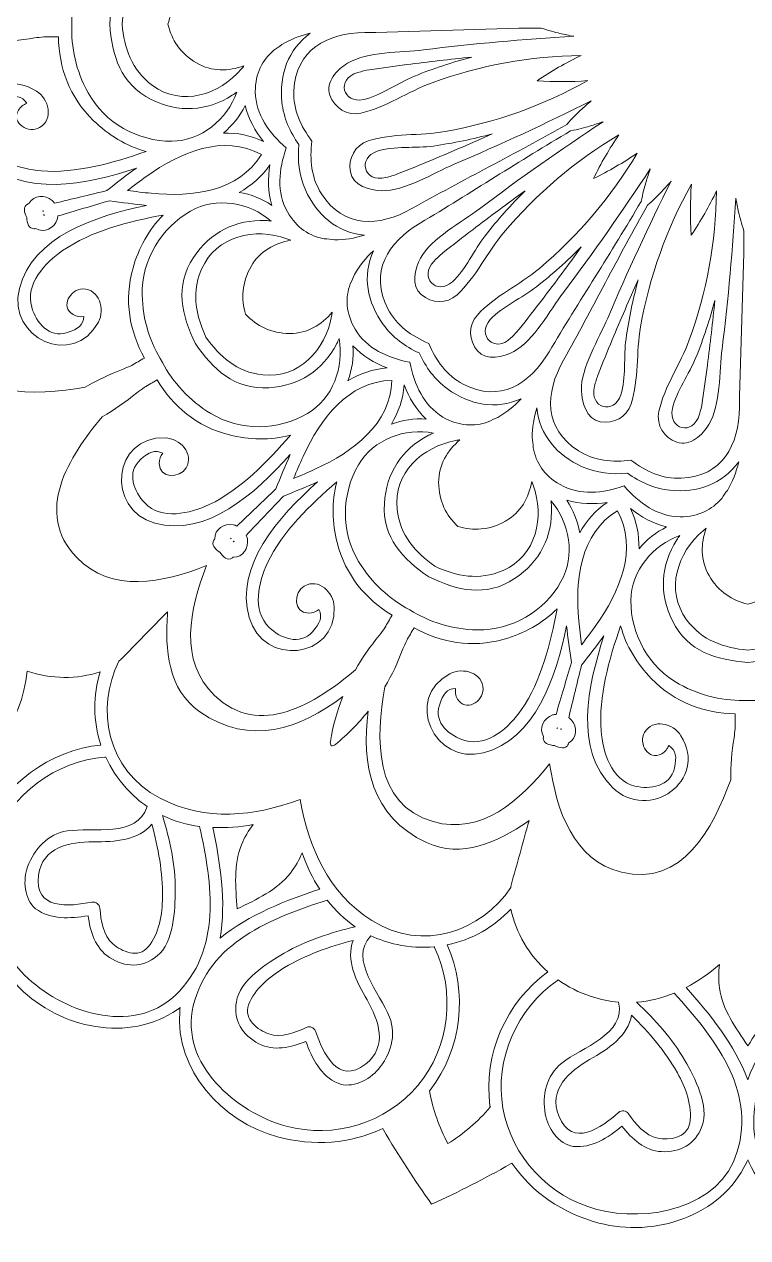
# Model space of a CAD drawing. Header units: inches. Extents: x 55 to 655, y -401 to -5.
# Drawn here: x 297.5 to 354, y -194.7 to -100 of the extents above; entities that cross this region are included whole.
import ezdxf

# ---------------------------------------------------------------- set-up
doc = ezdxf.new("R2010")
doc.units = ezdxf.units.IN
doc.header["$MEASUREMENT"] = 0
doc.layers.add('Layer 1', color=7, linetype='Continuous')

# ---------------------------------------------------------------- blocks, each defined once
blk = doc.blocks.new('block 3')
at = {"layer": 'Layer 1', "lineweight": 0}
for points, knots in [([(442.814, -100.103), (442.735, -100.063), (442.656, -100.036), (442.581, -100), (442.656, -99.964), (442.735, -99.937), (442.814, -99.897), (447.002, -97.912), (448.667, -92.708), (447.52, -88.393), (446.769, -85.569), (445.127, -83.141), (442.838, -81.591), (442.861, -81.563), (442.885, -81.532), (442.909, -81.496), (444.048, -79.487), (445.092, -77.431), (446.049, -75.335), (444.17, -73.998), (442.241, -72.74), (440.247, -71.574), (440.212, -71.55), (440.176, -71.534), (440.141, -71.522), (441.347, -69.035), (441.556, -66.112), (440.793, -63.293), (439.627, -58.982), (435.585, -55.308), (430.966, -55.68), (430.879, -55.688), (430.796, -55.7), (430.713, -55.712), (430.764, -55.64), (430.816, -55.577), (430.863, -55.506), (433.497, -51.69), (432.338, -46.351), (429.186, -43.187), (427.126, -41.119), (424.492, -39.838), (421.732, -39.636), (421.74, -39.6), (421.744, -39.561), (421.744, -39.521), (421.728, -37.212), (421.605, -34.91), (421.384, -32.616), (419.09, -32.395), (416.788, -32.272), (414.479, -32.256), (414.439, -32.256), (414.4, -32.26), (414.364, -32.268), (414.162, -29.508), (412.881, -26.874), (410.813, -24.814), (407.649, -21.662), (402.31, -20.503), (398.494, -23.137), (398.423, -23.184), (398.36, -23.236), (398.288, -23.287), (398.3, -23.204), (398.312, -23.121), (398.32, -23.034), (398.692, -18.415), (395.018, -14.373), (390.707, -13.207), (387.888, -12.444), (384.965, -12.653), (382.478, -13.859), (382.466, -13.824), (382.45, -13.788), (382.426, -13.753), (381.26, -11.759), (380.002, -9.83), (378.665, -7.951), (376.569, -8.908), (374.513, -9.952), (372.504, -11.091), (372.468, -11.115), (372.437, -11.139), (372.409, -11.162), (370.859, -8.873), (368.431, -7.231), (365.607, -6.48), (361.292, -5.333), (356.088, -6.998), (354.103, -11.186), (354.063, -11.265), (354.036, -11.344), (354, -11.419), (353.964, -11.344), (353.937, -11.265), (353.897, -11.186), (351.912, -6.998), (346.708, -5.333), (342.393, -6.48), (339.569, -7.231), (337.141, -8.873), (335.591, -11.162), (335.563, -11.139), (335.532, -11.115), (335.496, -11.091), (333.487, -9.952), (331.431, -8.908), (329.335, -7.951), (327.998, -9.83), (326.74, -11.759), (325.574, -13.753), (325.55, -13.788), (325.534, -13.824), (325.522, -13.859), (323.035, -12.653), (320.112, -12.444), (317.293, -13.207), (312.982, -14.373), (309.308, -18.415), (309.68, -23.034), (309.688, -23.121), (309.7, -23.204), (309.712, -23.287), (309.64, -23.236), (309.577, -23.184), (309.506, -23.137), (305.69, -20.503), (300.351, -21.662), (297.187, -24.814), (295.119, -26.874), (293.838, -29.508), (293.636, -32.268), (293.6, -32.26), (293.561, -32.256), (293.521, -32.256), (291.212, -32.272), (288.91, -32.395), (286.616, -32.616), (286.395, -34.91), (286.272, -37.212), (286.256, -39.521), (286.256, -39.561), (286.26, -39.6), (286.268, -39.636), (283.508, -39.838), (280.874, -41.119), (278.814, -43.187), (275.662, -46.351), (274.503, -51.69), (277.137, -55.506), (277.184, -55.577), (277.236, -55.64), (277.287, -55.712), (277.204, -55.7), (277.121, -55.688), (277.034, -55.68), (272.415, -55.308), (268.373, -58.982), (267.207, -63.293), (266.444, -66.112), (266.653, -69.035), (267.859, -71.522), (267.824, -71.534), (267.788, -71.55), (267.753, -71.574), (265.759, -72.74), (263.83, -73.998), (261.951, -75.335), (262.908, -77.431), (263.952, -79.487), (265.091, -81.496), (265.115, -81.532), (265.139, -81.563), (265.162, -81.591), (262.873, -83.141), (261.231, -85.569), (260.48, -88.393), (259.333, -92.708), (260.998, -97.912), (265.186, -99.897), (265.265, -99.937), (265.344, -99.964), (265.419, -100), (265.344, -100.036), (265.265, -100.063), (265.186, -100.103), (260.998, -102.088), (259.333, -107.292), (260.48, -111.607), (261.231, -114.431), (262.873, -116.859), (265.162, -118.409), (265.139, -118.437), (265.115, -118.468), (265.091, -118.504), (263.952, -120.513), (262.908, -122.569), (261.951, -124.665), (263.83, -126.002), (265.759, -127.26), (267.753, -128.426), (267.788, -128.45), (267.824, -128.466), (267.859, -128.478), (266.653, -130.965), (266.444, -133.888), (267.207, -136.707), (268.373, -141.018), (272.415, -144.692), (277.034, -144.32), (277.121, -144.312), (277.204, -144.3), (277.287, -144.288), (277.236, -144.36), (277.184, -144.423), (277.137, -144.494), (274.503, -148.31), (275.662, -153.649), (278.814, -156.813), (280.874, -158.881), (283.508, -160.162), (286.268, -160.364), (286.26, -160.4), (286.256, -160.439), (286.256, -160.479), (286.272, -162.788), (286.395, -165.09), (286.616, -167.384), (288.91, -167.605), (291.212, -167.728), (293.521, -167.744), (293.561, -167.744), (293.6, -167.74), (293.636, -167.732), (293.838, -170.492), (295.119, -173.126), (297.187, -175.186), (300.351, -178.338), (305.69, -179.497), (309.506, -176.863), (309.577, -176.816), (309.64, -176.764), (309.712, -176.713), (309.7, -176.796), (309.688, -176.879), (309.68, -176.966), (309.308, -181.585), (312.982, -185.627), (317.293, -186.793), (320.112, -187.556), (323.035, -187.347), (325.522, -186.141), (325.534, -186.176), (325.55, -186.212), (325.574, -186.247), (326.74, -188.241), (327.998, -190.17), (329.335, -192.049), (331.431, -191.092), (333.487, -190.048), (335.496, -188.909), (335.532, -188.885), (335.563, -188.861), (335.591, -188.838), (337.141, -191.128), (339.569, -192.769), (342.393, -193.52), (346.708, -194.667), (351.912, -193.002), (353.897, -188.814), (353.937, -188.735), (353.964, -188.656), (354, -188.581), (354.036, -188.656), (354.063, -188.735), (354.103, -188.814), (356.088, -193.002), (361.292, -194.667), (365.607, -193.52), (368.431, -192.769), (370.859, -191.128), (372.409, -188.838), (372.437, -188.861), (372.468, -188.885), (372.504, -188.909), (374.513, -190.048), (376.569, -191.092), (378.665, -192.049), (380.002, -190.17), (381.26, -188.241), (382.426, -186.247), (382.45, -186.212), (382.466, -186.176), (382.478, -186.141), (384.965, -187.347), (387.888, -187.556), (390.707, -186.793), (395.018, -185.627), (398.692, -181.585), (398.32, -176.966), (398.312, -176.879), (398.3, -176.796), (398.288, -176.713), (398.36, -176.764), (398.423, -176.816), (398.494, -176.863), (402.31, -179.497), (407.649, -178.338), (410.813, -175.186), (412.881, -173.126), (414.162, -170.492), (414.364, -167.732), (414.4, -167.74), (414.439, -167.744), (414.479, -167.744), (416.788, -167.728), (419.09, -167.605), (421.384, -167.384), (421.605, -165.09), (421.728, -162.788), (421.744, -160.479), (421.744, -160.439), (421.74, -160.4), (421.732, -160.364), (424.492, -160.162), (427.126, -158.881), (429.186, -156.813), (432.338, -153.649), (433.497, -148.31), (430.863, -144.494), (430.816, -144.423), (430.764, -144.36), (430.713, -144.288), (430.796, -144.3), (430.879, -144.312), (430.966, -144.32), (435.585, -144.692), (439.627, -141.018), (440.793, -136.707), (441.556, -133.888), (441.347, -130.965), (440.141, -128.478), (440.176, -128.466), (440.212, -128.45), (440.247, -128.426), (442.241, -127.26), (444.17, -126.002), (446.049, -124.665), (445.092, -122.569), (444.048, -120.513), (442.909, -118.504), (442.885, -118.468), (442.861, -118.437), (442.838, -118.409), (445.127, -116.859), (446.769, -114.431), (447.52, -111.607), (448.667, -107.292), (447.002, -102.088), (442.814, -100.103)], [0, 0, 0, 0, 1, 1, 1, 2, 2, 2, 3, 3, 3, 4, 4, 4, 5, 5, 5, 6, 6, 6, 7, 7, 7, 8, 8, 8, 9, 9, 9, 10, 10, 10, 11, 11, 11, 12, 12, 12, 13, 13, 13, 14, 14, 14, 15, 15, 15, 16, 16, 16, 17, 17, 17, 18, 18, 18, 19, 19, 19, 20, 20, 20, 21, 21, 21, 22, 22, 22, 23, 23, 23, 24, 24, 24, 25, 25, 25, 26, 26, 26, 27, 27, 27, 28, 28, 28, 29, 29, 29, 30, 30, 30, 31, 31, 31, 32, 32, 32, 33, 33, 33, 34, 34, 34, 35, 35, 35, 36, 36, 36, 37, 37, 37, 38, 38, 38, 39, 39, 39, 40, 40, 40, 41, 41, 41, 42, 42, 42, 43, 43, 43, 44, 44, 44, 45, 45, 45, 46, 46, 46, 47, 47, 47, 48, 48, 48, 49, 49, 49, 50, 50, 50, 51, 51, 51, 52, 52, 52, 53, 53, 53, 54, 54, 54, 55, 55, 55, 56, 56, 56, 57, 57, 57, 58, 58, 58, 59, 59, 59, 60, 60, 60, 61, 61, 61, 62, 62, 62, 63, 63, 63, 64, 64, 64, 65, 65, 65, 66, 66, 66, 67, 67, 67, 68, 68, 68, 69, 69, 69, 70, 70, 70, 71, 71, 71, 72, 72, 72, 73, 73, 73, 74, 74, 74, 75, 75, 75, 76, 76, 76, 77, 77, 77, 78, 78, 78, 79, 79, 79, 80, 80, 80, 81, 81, 81, 82, 82, 82, 83, 83, 83, 84, 84, 84, 85, 85, 85, 86, 86, 86, 87, 87, 87, 88, 88, 88, 89, 89, 89, 90, 90, 90, 91, 91, 91, 92, 92, 92, 93, 93, 93, 94, 94, 94, 95, 95, 95, 96, 96, 96, 97, 97, 97, 98, 98, 98, 99, 99, 99, 100, 100, 100, 101, 101, 101, 102, 102, 102, 103, 103, 103, 104, 104, 104, 105, 105, 105, 106, 106, 106, 107, 107, 107, 108, 108, 108, 109, 109, 109, 110, 110, 110, 111, 111, 111, 112, 112, 112, 113, 113, 113, 114, 114, 114, 115, 115, 115, 116, 116, 116, 117, 117, 117, 118, 118, 118, 119, 119, 119, 120, 120, 120, 120]), ([(302.526, -94.653), (303.815, -92.308), (306.413, -90.853), (309.055, -90.881), (311.369, -90.9), (313.382, -92.597), (314.121, -94.705), (314.006, -94.618), (313.892, -94.535), (313.773, -94.46), (311.784, -93.194), (309.557, -93.075), (307.457, -94.131), (305.029, -95.349), (304.408, -97.572), (304.219, -100), (304.408, -102.428), (305.029, -104.651), (307.457, -105.869), (309.557, -106.925), (311.784, -106.806), (313.773, -105.541), (313.892, -105.465), (314.006, -105.382), (314.121, -105.295), (313.382, -107.403), (311.369, -109.1), (309.055, -109.119), (306.413, -109.147), (303.815, -107.692), (302.526, -105.347), (301.565, -103.603), (301.197, -101.795), (301.253, -100), (301.197, -98.205), (301.565, -96.397), (302.526, -94.653)], [0, 0, 0, 0, 1, 1, 1, 2, 2, 2, 3, 3, 3, 4, 4, 4, 5, 5, 5, 6, 6, 6, 7, 7, 7, 8, 8, 8, 9, 9, 9, 10, 10, 10, 11, 11, 11, 12, 12, 12, 12]), ([(314.489, -96.512), (314.56, -96.591), (314.623, -96.674), (314.691, -96.757), (313.465, -96.334), (312.191, -96.283), (310.989, -96.983), (309.712, -97.726), (309.047, -98.794), (308.755, -100), (309.047, -101.206), (309.712, -102.274), (310.989, -103.017), (312.191, -103.717), (313.465, -103.666), (314.691, -103.243), (314.623, -103.326), (314.56, -103.409), (314.489, -103.488), (312.788, -105.489), (309.858, -106.47), (307.548, -104.769), (305.895, -103.551), (305.358, -101.851), (305.172, -100), (305.358, -98.149), (305.895, -96.449), (307.548, -95.231), (309.858, -93.53), (312.788, -94.511), (314.489, -96.512)], [0, 0, 0, 0, 1, 1, 1, 2, 2, 2, 3, 3, 3, 4, 4, 4, 5, 5, 5, 6, 6, 6, 7, 7, 7, 8, 8, 8, 9, 9, 9, 10, 10, 10, 10]), ([(320.733, -113.217), (319.942, -111.987), (319.808, -110.539), (319.994, -109.112), (319.12, -107.969), (318.515, -106.648), (318.582, -105.185), (318.728, -101.973), (321.149, -100.688), (324.115, -100.649), (328.698, -100.593), (333.281, -100.32), (337.869, -100.293), (338.446, -100.482), (338.964, -100.625), (339.344, -100.716), (339.704, -100.799), (340.064, -100.874), (340.424, -100.941), (336.501, -101.171), (332.589, -101.515), (328.69, -101.997), (326.926, -102.219), (324.316, -102.104), (322.766, -103.041), (321.999, -103.504), (321.014, -104.512), (321.394, -105.533), (321.762, -106.521), (322.707, -107.166), (323.806, -106.929), (325.744, -106.513), (327.504, -105.236), (329.37, -104.56), (333.127, -103.199), (337.019, -102.484), (340.993, -102.44), (339.803, -103.006), (338.656, -103.662), (337.56, -104.406), (338.881, -104.5), (340.202, -104.496), (341.515, -104.394), (338.051, -106.339), (334.326, -107.664), (330.391, -108.364), (328.437, -108.712), (326.274, -108.487), (324.387, -109.096), (323.316, -109.444), (322.821, -110.472), (322.995, -111.512), (323.177, -112.588), (324.534, -112.963), (325.428, -112.983), (327.239, -113.023), (329.445, -111.615), (331.083, -110.923), (334.697, -109.392), (338.26, -107.735), (341.772, -105.976), (341.495, -106.213), (341.218, -106.458), (340.95, -106.707), (340.669, -106.976), (340.289, -107.36), (339.882, -107.814), (335.899, -110.084), (331.791, -112.137), (327.792, -114.379), (325.206, -115.831), (322.469, -115.925), (320.733, -113.217)], [0, 0, 0, 0, 1, 1, 1, 2, 2, 2, 3, 3, 3, 4, 4, 4, 5, 5, 5, 6, 6, 6, 7, 7, 7, 8, 8, 8, 9, 9, 9, 10, 10, 10, 11, 11, 11, 12, 12, 12, 13, 13, 13, 14, 14, 14, 15, 15, 15, 16, 16, 16, 17, 17, 17, 18, 18, 18, 19, 19, 19, 20, 20, 20, 21, 21, 21, 22, 22, 22, 23, 23, 23, 24, 24, 24, 24]), ([(298.334, -101.06), (298.579, -101.036), (298.82, -101.012), (299.066, -100.989), (299.066, -100.989), (300.205, -100.989), (300.205, -100.989), (300.256, -103.373), (301.043, -105.663), (302.957, -107.526), (304.072, -108.613), (305.516, -109.515), (307.062, -109.918), (304.48, -110.82), (301.541, -111.654), (298.876, -111.441), (297.25, -111.31), (295.024, -110.654), (294.573, -108.811), (294.284, -107.629), (294.518, -106.027), (295.977, -105.718), (296.863, -105.533), (297.345, -105.58), (297.737, -106.161), (297.484, -106.256), (297.25, -106.434), (297.088, -106.711), (296.483, -107.751), (297.903, -108.546), (298.745, -108.056), (299.865, -107.399), (299.461, -105.821), (298.496, -105.212), (295.02, -103.017), (291.686, -107.72), (294.47, -110.559), (297.405, -113.553), (302.403, -112.501), (306.295, -111.219), (305.516, -111.781), (304.756, -112.37), (304.001, -112.975), (302.633, -113.304), (301.264, -113.636), (299.9, -113.968), (299.853, -113.889), (299.793, -113.814), (299.718, -113.75), (299.176, -113.276), (298.287, -113.319), (297.931, -113.968), (297.883, -113.988), (297.84, -114.007), (297.796, -114.027), (297.646, -114.094), (297.543, -114.3), (297.551, -114.454), (297.563, -114.68), (297.63, -114.889), (297.737, -115.075), (297.737, -115.289), (297.784, -115.506), (297.887, -115.708), (297.954, -115.846), (298.148, -115.973), (298.31, -115.953), (298.354, -115.949), (298.397, -115.945), (298.445, -115.937), (299.081, -116.337), (299.88, -115.922), (300.114, -115.233), (300.145, -115.138), (300.161, -115.048), (300.165, -114.957), (301.514, -114.557), (302.862, -114.162), (304.215, -113.762), (305.168, -113.909), (306.121, -114.039), (307.078, -114.134), (303.064, -114.972), (298.207, -116.562), (297.163, -120.62), (296.175, -124.472), (301.411, -126.876), (303.329, -123.238), (303.859, -122.229), (303.42, -120.659), (302.119, -120.651), (301.146, -120.647), (300.311, -122.043), (301.359, -122.644), (301.636, -122.803), (301.925, -122.842), (302.19, -122.795), (302.146, -123.491), (301.755, -123.779), (300.893, -124.056), (299.473, -124.519), (298.472, -123.25), (298.128, -122.079), (297.598, -120.26), (299.196, -118.579), (300.541, -117.654), (302.744, -116.135), (305.702, -115.388), (308.391, -114.881), (307.256, -116.001), (306.457, -117.503), (306.034, -119.002), (305.306, -121.577), (305.769, -123.949), (306.92, -126.042), (306.591, -126.231), (306.259, -126.421), (305.931, -126.611), (305.71, -126.714), (305.484, -126.813), (305.263, -126.916), (304.223, -127.295), (303.234, -127.762), (302.301, -128.315), (298.318, -129.023), (293.149, -129.233), (291.793, -124.547), (290.709, -120.806), (293.438, -117.741), (296.313, -115.459), (292.679, -114.917), (288.784, -113.628), (287.85, -109.843), (286.684, -105.109), (291.267, -102.709), (295.067, -101.329), (296.155, -101.341), (297.243, -101.254), (298.334, -101.06)], [0, 0, 0, 0, 1, 1, 1, 2, 2, 2, 3, 3, 3, 4, 4, 4, 5, 5, 5, 6, 6, 6, 7, 7, 7, 8, 8, 8, 9, 9, 9, 10, 10, 10, 11, 11, 11, 12, 12, 12, 13, 13, 13, 14, 14, 14, 15, 15, 15, 16, 16, 16, 17, 17, 17, 18, 18, 18, 19, 19, 19, 20, 20, 20, 21, 21, 21, 22, 22, 22, 23, 23, 23, 24, 24, 24, 25, 25, 25, 26, 26, 26, 27, 27, 27, 28, 28, 28, 29, 29, 29, 30, 30, 30, 31, 31, 31, 32, 32, 32, 33, 33, 33, 34, 34, 34, 35, 35, 35, 36, 36, 36, 37, 37, 37, 38, 38, 38, 39, 39, 39, 40, 40, 40, 41, 41, 41, 42, 42, 42, 43, 43, 43, 44, 44, 44, 45, 45, 45, 46, 46, 46, 46]), ([(321.765, -116.811), (321.497, -116.776), (321.224, -116.752), (320.951, -116.732), (319.816, -116.527), (318.799, -115.906), (318.084, -114.644), (317.206, -113.098), (317.419, -111.33), (317.981, -109.649), (316.656, -108.479), (315.588, -107.055), (315.576, -105.276), (315.565, -103.824), (316.134, -102.776), (317.016, -102.033), (317.229, -101.89), (317.435, -101.74), (317.637, -101.59), (318.297, -101.186), (319.06, -100.898), (319.859, -100.704), (318.111, -101.981), (317.435, -103.931), (317.653, -106.078), (317.775, -107.292), (318.281, -108.396), (318.973, -109.384), (318.867, -110.591), (318.985, -111.797), (319.484, -112.908), (320.366, -114.877), (321.932, -116.23), (324.083, -116.463), (323.312, -116.689), (322.525, -116.823), (321.765, -116.811)], [0, 0, 0, 0, 1, 1, 1, 2, 2, 2, 3, 3, 3, 4, 4, 4, 5, 5, 5, 6, 6, 6, 7, 7, 7, 8, 8, 8, 9, 9, 9, 10, 10, 10, 11, 11, 11, 12, 12, 12, 12]), ([(332.463, -102.563), (330.948, -102.966), (329.465, -103.452), (328.006, -104.042), (326.721, -104.556), (325.36, -105.588), (324.012, -105.877), (322.406, -106.221), (321.837, -104.251), (323.573, -103.769), (323.873, -103.674), (324.178, -103.603), (324.49, -103.551), (325.455, -103.405), (326.428, -103.271), (327.401, -103.148), (329.086, -102.934), (330.774, -102.733), (332.463, -102.563)], [0, 0, 0, 0, 1, 1, 1, 2, 2, 2, 3, 3, 3, 4, 4, 4, 5, 5, 5, 6, 6, 6, 6]), ([(314.782, -106.327), (315.043, -107.391), (315.557, -108.321), (316.225, -109.151), (315.224, -108.669), (314.161, -108.463), (313.081, -108.483), (313.797, -107.89), (314.378, -107.166), (314.782, -106.327)], [0, 0, 0, 0, 1, 1, 1, 2, 2, 2, 3, 3, 3, 3]), ([(331.798, -128.078), (330.497, -127.406), (329.659, -126.223), (329.105, -124.895), (328.441, -124.618), (327.812, -124.27), (327.266, -123.827), (326.721, -123.388), (326.258, -122.85), (325.922, -122.202), (324.443, -119.346), (325.894, -117.021), (328.441, -115.506), (332.384, -113.165), (336.216, -110.634), (340.174, -108.321), (340.772, -108.194), (341.294, -108.06), (341.665, -107.945), (342.021, -107.838), (342.373, -107.723), (342.721, -107.601), (339.439, -109.764), (336.216, -112.018), (333.08, -114.387), (331.664, -115.459), (329.343, -116.665), (328.469, -118.251), (328.038, -119.038), (327.69, -120.398), (328.528, -121.094), (329.339, -121.767), (330.482, -121.854), (331.316, -121.098), (332.787, -119.769), (333.673, -117.78), (334.95, -116.262), (337.525, -113.209), (340.534, -110.646), (343.951, -108.617), (343.208, -109.701), (342.543, -110.844), (341.966, -112.034), (343.156, -111.457), (344.299, -110.792), (345.383, -110.049), (343.354, -113.466), (340.791, -116.475), (337.738, -119.05), (336.22, -120.327), (334.231, -121.213), (332.902, -122.684), (332.146, -123.518), (332.233, -124.661), (332.906, -125.472), (333.602, -126.31), (334.962, -125.962), (335.749, -125.531), (337.335, -124.657), (338.541, -122.336), (339.613, -120.92), (341.982, -117.784), (344.236, -114.561), (346.399, -111.279), (346.277, -111.627), (346.162, -111.979), (346.055, -112.335), (345.94, -112.706), (345.806, -113.228), (345.679, -113.826), (343.366, -117.784), (340.835, -121.616), (338.494, -125.559), (336.979, -128.106), (334.654, -129.557), (331.798, -128.078)], [0, 0, 0, 0, 1, 1, 1, 2, 2, 2, 3, 3, 3, 4, 4, 4, 5, 5, 5, 6, 6, 6, 7, 7, 7, 8, 8, 8, 9, 9, 9, 10, 10, 10, 11, 11, 11, 12, 12, 12, 13, 13, 13, 14, 14, 14, 15, 15, 15, 16, 16, 16, 17, 17, 17, 18, 18, 18, 19, 19, 19, 20, 20, 20, 21, 21, 21, 22, 22, 22, 23, 23, 23, 24, 24, 24, 25, 25, 25, 25]), ([(316.051, -110.167), (314.279, -113.074), (310.649, -113.489), (307.454, -113.185), (306.833, -113.126), (306.216, -113.05), (305.595, -112.971), (306.093, -112.588), (306.591, -112.212), (307.098, -111.852), (309.712, -109.993), (313.061, -108.538), (316.051, -110.167)], [0, 0, 0, 0, 1, 1, 1, 2, 2, 2, 3, 3, 3, 4, 4, 4, 4]), ([(334.068, -108.546), (332.518, -109.246), (330.956, -109.918), (329.39, -110.575), (328.484, -110.954), (327.579, -111.322), (326.665, -111.678), (326.373, -111.793), (326.072, -111.884), (325.764, -111.951), (324.02, -112.402), (323.529, -110.409), (325.091, -109.906), (326.404, -109.479), (328.097, -109.693), (329.469, -109.499), (331.027, -109.278), (332.554, -108.957), (334.068, -108.546)], [0, 0, 0, 0, 1, 1, 1, 2, 2, 2, 3, 3, 3, 4, 4, 4, 5, 5, 5, 6, 6, 6, 6]), ([(316.703, -110.974), (316.541, -112.022), (316.561, -113.074), (316.866, -114.126), (316.098, -113.6), (315.232, -113.268), (314.323, -113.114), (315.26, -112.592), (316.083, -111.884), (316.703, -110.974)], [0, 0, 0, 0, 1, 1, 1, 2, 2, 2, 3, 3, 3, 3]), ([(339.621, -126.208), (341.863, -122.209), (343.916, -118.101), (346.186, -114.118), (346.64, -113.711), (347.024, -113.331), (347.293, -113.05), (347.542, -112.782), (347.787, -112.505), (348.025, -112.228), (346.265, -115.74), (344.608, -119.303), (343.077, -122.917), (342.385, -124.555), (340.977, -126.761), (341.017, -128.573), (341.037, -129.466), (341.412, -130.823), (342.488, -131.005), (343.528, -131.179), (344.556, -130.684), (344.904, -129.613), (345.513, -127.726), (345.288, -125.563), (345.636, -123.609), (346.336, -119.674), (347.661, -115.949), (349.606, -112.485), (349.504, -113.798), (349.5, -115.119), (349.594, -116.44), (350.338, -115.344), (350.994, -114.197), (351.56, -113.007), (351.516, -116.981), (350.801, -120.873), (349.44, -124.63), (348.764, -126.496), (347.487, -128.256), (347.071, -130.194), (346.834, -131.293), (347.479, -132.238), (348.467, -132.606), (349.488, -132.986), (350.496, -132.001), (350.959, -131.234), (351.896, -129.684), (351.781, -127.074), (352.003, -125.31), (352.485, -121.411), (352.829, -117.499), (353.059, -113.576), (353.126, -113.936), (353.201, -114.296), (353.284, -114.656), (353.375, -115.036), (353.518, -115.554), (353.707, -116.131), (353.68, -120.719), (353.407, -125.302), (353.351, -129.885), (353.312, -132.851), (352.027, -135.272), (348.815, -135.418), (347.352, -135.485), (346.031, -134.88), (344.888, -134.006), (343.461, -134.192), (342.013, -134.058), (340.784, -133.267), (338.075, -131.531), (338.169, -128.794), (339.621, -126.208)], [0, 0, 0, 0, 1, 1, 1, 2, 2, 2, 3, 3, 3, 4, 4, 4, 5, 5, 5, 6, 6, 6, 7, 7, 7, 8, 8, 8, 9, 9, 9, 10, 10, 10, 11, 11, 11, 12, 12, 12, 13, 13, 13, 14, 14, 14, 15, 15, 15, 16, 16, 16, 17, 17, 17, 18, 18, 18, 19, 19, 19, 20, 20, 20, 21, 21, 21, 22, 22, 22, 23, 23, 23, 24, 24, 24, 24]), ([(310.518, -114.573), (312.531, -113.434), (315.122, -113.897), (316.814, -115.352), (316.676, -115.336), (316.533, -115.32), (316.391, -115.316), (314.034, -115.214), (312.049, -116.222), (310.756, -118.188), (309.265, -120.458), (309.838, -122.692), (310.89, -124.891), (312.27, -126.9), (313.915, -128.513), (316.624, -128.355), (318.977, -128.217), (320.84, -127.002), (321.932, -124.914), (321.999, -124.784), (322.058, -124.657), (322.11, -124.527), (322.525, -126.722), (321.631, -129.197), (319.638, -130.372), (317.364, -131.713), (314.386, -131.756), (312.096, -130.368), (310.392, -129.336), (309.17, -127.956), (308.32, -126.374), (307.849, -125.61), (307.465, -124.792), (307.196, -123.914), (306.924, -123.04), (306.769, -122.103), (306.75, -121.106), (306.694, -118.429), (308.217, -115.87), (310.518, -114.573)], [0, 0, 0, 0, 1, 1, 1, 2, 2, 2, 3, 3, 3, 4, 4, 4, 5, 5, 5, 6, 6, 6, 7, 7, 7, 8, 8, 8, 9, 9, 9, 10, 10, 10, 11, 11, 11, 12, 12, 12, 13, 13, 13, 13]), ([(336.631, -112.987), (335.52, -114.094), (334.48, -115.257), (333.511, -116.495), (332.653, -117.586), (331.988, -119.16), (330.968, -120.086), (329.75, -121.181), (328.271, -119.761), (329.532, -118.476), (329.746, -118.243), (329.975, -118.029), (330.217, -117.832), (330.984, -117.219), (331.759, -116.618), (332.538, -116.028), (333.891, -114.996), (335.251, -113.98), (336.631, -112.987)], [0, 0, 0, 0, 1, 1, 1, 2, 2, 2, 3, 3, 3, 4, 4, 4, 5, 5, 5, 6, 6, 6, 6]), ([(299.038, -114.553), (299.034, -114.565), (299.03, -114.577), (299.026, -114.585), (299.026, -114.585), (298.971, -114.585), (298.971, -114.585), (298.991, -114.573), (299.014, -114.565), (299.038, -114.553)], [0, 0, 0, 0, 1, 1, 1, 2, 2, 2, 3, 3, 3, 3]), ([(299.125, -114.877), (299.101, -114.881), (299.074, -114.881), (299.05, -114.885), (299.066, -114.874), (299.085, -114.866), (299.101, -114.854), (299.109, -114.862), (299.117, -114.87), (299.125, -114.877)], [0, 0, 0, 0, 1, 1, 1, 2, 2, 2, 3, 3, 3, 3]), ([(318.04, -116.732), (318.139, -116.768), (318.242, -116.807), (318.341, -116.843), (317.067, -117.092), (315.936, -117.685), (315.244, -118.891), (314.509, -120.173), (314.469, -121.43), (314.817, -122.621), (315.675, -123.522), (316.783, -124.116), (318.262, -124.12), (319.654, -124.124), (320.733, -123.439), (321.584, -122.463), (321.564, -122.565), (321.548, -122.672), (321.528, -122.775), (321.054, -125.361), (319.005, -127.675), (316.154, -127.354), (314.113, -127.129), (312.8, -125.923), (311.713, -124.412), (311.25, -123.384), (310.926, -122.344), (310.926, -121.26), (310.926, -120.56), (311.064, -119.841), (311.388, -119.097), (312.535, -116.467), (315.565, -115.854), (318.04, -116.732)], [0, 0, 0, 0, 1, 1, 1, 2, 2, 2, 3, 3, 3, 4, 4, 4, 5, 5, 5, 6, 6, 6, 7, 7, 7, 8, 8, 8, 9, 9, 9, 10, 10, 10, 11, 11, 11, 11]), ([(341.013, -117.369), (340.02, -118.749), (339.004, -120.11), (337.972, -121.462), (337.379, -122.241), (336.781, -123.016), (336.168, -123.783), (335.971, -124.025), (335.757, -124.254), (335.524, -124.468), (334.239, -125.729), (332.819, -124.25), (333.914, -123.032), (334.84, -122.012), (336.414, -121.347), (337.505, -120.489), (338.743, -119.52), (339.906, -118.48), (341.013, -117.369)], [0, 0, 0, 0, 1, 1, 1, 2, 2, 2, 3, 3, 3, 4, 4, 4, 5, 5, 5, 6, 6, 6, 6]), ([(327.63, -126.37), (326.764, -126.192), (325.922, -125.927), (325.182, -125.516), (324.443, -125.104), (323.81, -124.551), (323.359, -123.783), (322.628, -122.53), (322.596, -121.339), (322.984, -120.256), (323.106, -120.007), (323.221, -119.758), (323.324, -119.512), (323.691, -118.848), (324.202, -118.231), (324.787, -117.677), (323.909, -119.659), (324.3, -121.687), (325.562, -123.435), (326.274, -124.424), (327.262, -125.132), (328.358, -125.642), (328.868, -126.738), (329.576, -127.726), (330.565, -128.438), (332.313, -129.7), (334.341, -130.091), (336.323, -129.213), (335.769, -129.798), (335.152, -130.309), (334.488, -130.676), (334.242, -130.779), (333.993, -130.894), (333.744, -131.016), (332.661, -131.404), (331.47, -131.372), (330.217, -130.641), (328.686, -129.739), (327.986, -128.102), (327.63, -126.37)], [0, 0, 0, 0, 1, 1, 1, 2, 2, 2, 3, 3, 3, 4, 4, 4, 5, 5, 5, 6, 6, 6, 7, 7, 7, 8, 8, 8, 9, 9, 9, 10, 10, 10, 11, 11, 11, 12, 12, 12, 13, 13, 13, 13]), ([(345.454, -119.932), (345.043, -121.446), (344.722, -122.973), (344.501, -124.531), (344.307, -125.903), (344.521, -127.6), (344.094, -128.909), (343.591, -130.471), (341.598, -129.98), (342.049, -128.236), (342.116, -127.928), (342.207, -127.627), (342.322, -127.335), (342.678, -126.421), (343.046, -125.516), (343.425, -124.61), (344.082, -123.044), (344.754, -121.482), (345.454, -119.932)], [0, 0, 0, 0, 1, 1, 1, 2, 2, 2, 3, 3, 3, 4, 4, 4, 5, 5, 5, 6, 6, 6, 6]), ([(351.437, -121.537), (351.267, -123.226), (351.066, -124.914), (350.852, -126.599), (350.729, -127.572), (350.595, -128.545), (350.449, -129.51), (350.397, -129.822), (350.326, -130.127), (350.231, -130.427), (349.749, -132.163), (347.779, -131.594), (348.123, -129.988), (348.412, -128.64), (349.444, -127.279), (349.958, -125.994), (350.548, -124.535), (351.034, -123.052), (351.437, -121.537)], [0, 0, 0, 0, 1, 1, 1, 2, 2, 2, 3, 3, 3, 4, 4, 4, 5, 5, 5, 6, 6, 6, 6]), ([(323.197, -125.088), (323.96, -125.879), (324.866, -126.429), (325.863, -126.813), (324.755, -126.896), (323.727, -127.252), (322.806, -127.805), (323.126, -126.935), (323.272, -126.018), (323.197, -125.088)], [0, 0, 0, 0, 1, 1, 1, 2, 2, 2, 3, 3, 3, 3]), ([(301.636, -141.599), (298.259, -138.083), (301.023, -133.714), (303.629, -130.617), (304.575, -130.087), (305.472, -129.462), (306.322, -128.75), (306.52, -128.608), (306.718, -128.466), (306.92, -128.323), (307.248, -128.134), (307.576, -127.94), (307.908, -127.75), (309.142, -129.794), (310.969, -131.38), (313.56, -132.041), (315.07, -132.424), (316.771, -132.484), (318.309, -132.057), (316.522, -134.133), (314.398, -136.324), (311.986, -137.471), (310.51, -138.17), (308.252, -138.716), (306.943, -137.344), (306.101, -136.462), (305.504, -134.963), (306.611, -133.963), (307.283, -133.358), (307.726, -133.16), (308.355, -133.468), (308.181, -133.678), (308.07, -133.947), (308.07, -134.267), (308.066, -135.473), (309.692, -135.45), (310.174, -134.603), (310.815, -133.476), (309.68, -132.31), (308.541, -132.266), (304.432, -132.104), (303.894, -137.842), (307.726, -138.91), (311.76, -140.033), (315.565, -136.624), (318.297, -133.567), (317.906, -134.445), (317.538, -135.335), (317.186, -136.237), (316.17, -137.206), (315.149, -138.174), (314.129, -139.147), (314.05, -139.104), (313.963, -139.068), (313.864, -139.048), (313.152, -138.91), (312.393, -139.392), (312.417, -140.144), (312.393, -140.179), (312.365, -140.215), (312.338, -140.251), (312.243, -140.381), (312.254, -140.614), (312.341, -140.745), (312.464, -140.931), (312.626, -141.081), (312.812, -141.188), (312.919, -141.374), (313.069, -141.536), (313.255, -141.659), (313.386, -141.746), (313.619, -141.757), (313.749, -141.662), (313.785, -141.635), (313.821, -141.607), (313.856, -141.583), (314.608, -141.607), (315.09, -140.848), (314.952, -140.136), (314.932, -140.037), (314.896, -139.95), (314.853, -139.871), (315.826, -138.851), (316.794, -137.83), (317.763, -136.814), (318.665, -136.462), (319.555, -136.094), (320.433, -135.703), (317.376, -138.435), (313.967, -142.24), (315.09, -146.274), (316.158, -150.106), (321.896, -149.568), (321.734, -145.459), (321.69, -144.32), (320.524, -143.185), (319.397, -143.826), (318.55, -144.308), (318.527, -145.934), (319.733, -145.93), (320.053, -145.93), (320.322, -145.819), (320.532, -145.645), (320.84, -146.274), (320.642, -146.717), (320.037, -147.389), (319.037, -148.496), (317.538, -147.899), (316.656, -147.057), (315.284, -145.748), (315.83, -143.49), (316.529, -142.014), (317.676, -139.602), (319.867, -137.478), (321.943, -135.691), (321.516, -137.229), (321.576, -138.93), (321.959, -140.44), (322.62, -143.031), (324.205, -144.858), (326.25, -146.092), (326.06, -146.424), (325.866, -146.752), (325.677, -147.08), (325.534, -147.282), (325.392, -147.48), (325.25, -147.678), (324.538, -148.528), (323.913, -149.425), (323.383, -150.371), (320.286, -152.977), (315.917, -155.741), (312.401, -152.364), (309.589, -149.663), (310.42, -145.645), (311.768, -142.232), (308.355, -143.58), (304.337, -144.411), (301.636, -141.599)], [0, 0, 0, 0, 1, 1, 1, 2, 2, 2, 3, 3, 3, 4, 4, 4, 5, 5, 5, 6, 6, 6, 7, 7, 7, 8, 8, 8, 9, 9, 9, 10, 10, 10, 11, 11, 11, 12, 12, 12, 13, 13, 13, 14, 14, 14, 15, 15, 15, 16, 16, 16, 17, 17, 17, 18, 18, 18, 19, 19, 19, 20, 20, 20, 21, 21, 21, 22, 22, 22, 23, 23, 23, 24, 24, 24, 25, 25, 25, 26, 26, 26, 27, 27, 27, 28, 28, 28, 29, 29, 29, 30, 30, 30, 31, 31, 31, 32, 32, 32, 33, 33, 33, 34, 34, 34, 35, 35, 35, 36, 36, 36, 37, 37, 37, 38, 38, 38, 39, 39, 39, 40, 40, 40, 41, 41, 41, 42, 42, 42, 43, 43, 43, 44, 44, 44, 45, 45, 45, 46, 46, 46, 46]), ([(319.306, -133.718), (320.642, -130.799), (322.817, -127.861), (326.222, -127.778), (326.139, -131.183), (323.201, -133.358), (320.282, -134.694), (319.717, -134.951), (319.144, -135.197), (318.566, -135.434), (318.803, -134.856), (319.049, -134.283), (319.306, -133.718)], [0, 0, 0, 0, 1, 1, 1, 2, 2, 2, 3, 3, 3, 4, 4, 4, 4]), ([(328.912, -130.803), (327.982, -130.728), (327.065, -130.874), (326.195, -131.194), (326.748, -130.273), (327.104, -129.245), (327.187, -128.137), (327.571, -129.134), (328.121, -130.04), (328.912, -130.803)], [0, 0, 0, 0, 1, 1, 1, 2, 2, 2, 3, 3, 3, 3]), ([(344.351, -136.019), (342.67, -136.581), (340.902, -136.794), (339.356, -135.916), (338.094, -135.201), (337.473, -134.184), (337.268, -133.049), (337.248, -132.776), (337.224, -132.503), (337.189, -132.235), (337.177, -131.475), (337.311, -130.688), (337.537, -129.917), (337.77, -132.068), (339.123, -133.634), (341.092, -134.516), (342.203, -135.015), (343.409, -135.133), (344.616, -135.027), (345.604, -135.719), (346.708, -136.225), (347.922, -136.347), (350.069, -136.565), (352.019, -135.889), (353.296, -134.141), (353.102, -134.94), (352.814, -135.703), (352.41, -136.363), (352.26, -136.565), (352.11, -136.771), (351.967, -136.984), (351.224, -137.866), (350.176, -138.435), (348.724, -138.424), (346.945, -138.412), (345.521, -137.344), (344.351, -136.019)], [0, 0, 0, 0, 1, 1, 1, 2, 2, 2, 3, 3, 3, 4, 4, 4, 5, 5, 5, 6, 6, 6, 7, 7, 7, 8, 8, 8, 9, 9, 9, 10, 10, 10, 11, 11, 11, 12, 12, 12, 12]), ([(323.628, -134.362), (324.803, -132.369), (327.278, -131.475), (329.473, -131.89), (329.343, -131.942), (329.216, -132.001), (329.086, -132.068), (326.997, -133.16), (325.783, -135.023), (325.645, -137.376), (325.487, -140.085), (327.1, -141.73), (329.109, -143.11), (331.308, -144.162), (333.542, -144.735), (335.812, -143.244), (337.778, -141.951), (338.786, -139.966), (338.684, -137.609), (338.68, -137.467), (338.664, -137.324), (338.648, -137.186), (340.103, -138.878), (340.566, -141.469), (339.427, -143.482), (338.13, -145.783), (335.571, -147.306), (332.894, -147.25), (330.901, -147.211), (329.153, -146.626), (327.626, -145.68), (326.044, -144.83), (324.664, -143.608), (323.632, -141.904), (322.244, -139.614), (322.288, -136.636), (323.628, -134.362)], [0, 0, 0, 0, 1, 1, 1, 2, 2, 2, 3, 3, 3, 4, 4, 4, 5, 5, 5, 6, 6, 6, 7, 7, 7, 8, 8, 8, 9, 9, 9, 10, 10, 10, 11, 11, 11, 12, 12, 12, 12]), ([(331.225, -132.472), (331.328, -132.452), (331.435, -132.436), (331.537, -132.416), (330.561, -133.267), (329.877, -134.346), (329.88, -135.738), (329.884, -137.217), (330.478, -138.325), (331.379, -139.183), (332.57, -139.531), (333.827, -139.491), (335.109, -138.756), (336.315, -138.064), (336.908, -136.933), (337.157, -135.659), (337.193, -135.758), (337.232, -135.861), (337.268, -135.96), (338.146, -138.435), (337.533, -141.465), (334.903, -142.612), (333.02, -143.434), (331.284, -143.051), (329.588, -142.287), (328.077, -141.2), (326.871, -139.887), (326.646, -137.846), (326.325, -134.995), (328.639, -132.946), (331.225, -132.472)], [0, 0, 0, 0, 1, 1, 1, 2, 2, 2, 3, 3, 3, 4, 4, 4, 5, 5, 5, 6, 6, 6, 7, 7, 7, 8, 8, 8, 9, 9, 9, 10, 10, 10, 10]), ([(339.874, -137.134), (340.926, -137.439), (341.978, -137.459), (343.026, -137.297), (342.116, -137.917), (341.408, -138.74), (340.886, -139.677), (340.732, -138.768), (340.4, -137.902), (339.874, -137.134)], [0, 0, 0, 0, 1, 1, 1, 2, 2, 2, 3, 3, 3, 3]), ([(343.833, -137.949), (345.462, -140.939), (344.007, -144.284), (342.148, -146.902), (341.788, -147.409), (341.412, -147.907), (341.029, -148.405), (340.95, -147.784), (340.874, -147.167), (340.815, -146.546), (340.511, -143.351), (340.926, -139.721), (343.833, -137.949)], [0, 0, 0, 0, 1, 1, 1, 2, 2, 2, 3, 3, 3, 4, 4, 4, 4]), ([(347.673, -139.218), (346.834, -139.622), (346.11, -140.203), (345.517, -140.919), (345.537, -139.839), (345.331, -138.776), (344.849, -137.775), (345.679, -138.443), (346.609, -138.957), (347.673, -139.218)], [0, 0, 0, 0, 1, 1, 1, 2, 2, 2, 3, 3, 3, 3]), ([(313.686, -140.116), (313.67, -140.124), (313.65, -140.136), (313.635, -140.144), (313.647, -140.124), (313.662, -140.104), (313.678, -140.085), (313.682, -140.096), (313.682, -140.108), (313.686, -140.116)], [0, 0, 0, 0, 1, 1, 1, 2, 2, 2, 3, 3, 3, 3]), ([(348.705, -139.879), (348.618, -139.994), (348.535, -140.108), (348.46, -140.227), (347.194, -142.216), (347.075, -144.443), (348.131, -146.543), (349.349, -148.971), (351.572, -149.592), (354, -149.781), (356.428, -149.592), (358.651, -148.971), (359.869, -146.543), (360.925, -144.443), (360.806, -142.216), (359.541, -140.227), (359.465, -140.108), (359.382, -139.994), (359.295, -139.879), (361.403, -140.618), (363.1, -142.631), (363.12, -144.945), (363.147, -147.587), (361.692, -150.185), (359.347, -151.474), (357.603, -152.435), (355.795, -152.803), (354, -152.747), (352.205, -152.803), (350.397, -152.435), (348.653, -151.474), (346.308, -150.185), (344.853, -147.587), (344.881, -144.945), (344.9, -142.631), (346.597, -140.618), (348.705, -139.879)], [0, 0, 0, 0, 1, 1, 1, 2, 2, 2, 3, 3, 3, 4, 4, 4, 5, 5, 5, 6, 6, 6, 7, 7, 7, 8, 8, 8, 9, 9, 9, 10, 10, 10, 11, 11, 11, 12, 12, 12, 12]), ([(357.243, -139.309), (357.326, -139.377), (357.409, -139.44), (357.488, -139.511), (359.489, -141.212), (360.47, -144.142), (358.769, -146.452), (357.551, -148.105), (355.851, -148.642), (354, -148.828), (352.149, -148.642), (350.449, -148.105), (349.231, -146.452), (347.53, -144.142), (348.511, -141.212), (350.512, -139.511), (350.591, -139.44), (350.674, -139.377), (350.757, -139.309), (350.334, -140.535), (350.283, -141.809), (350.983, -143.011), (351.726, -144.288), (352.794, -144.953), (354, -145.245), (355.206, -144.953), (356.274, -144.288), (357.017, -143.011), (357.717, -141.809), (357.666, -140.535), (357.243, -139.309)], [0, 0, 0, 0, 1, 1, 1, 2, 2, 2, 3, 3, 3, 4, 4, 4, 5, 5, 5, 6, 6, 6, 7, 7, 7, 8, 8, 8, 9, 9, 9, 10, 10, 10, 10]), ([(313.915, -140.322), (313.896, -140.338), (313.876, -140.353), (313.856, -140.365), (313.864, -140.35), (313.876, -140.33), (313.884, -140.314), (313.892, -140.318), (313.904, -140.318), (313.915, -140.322)], [0, 0, 0, 0, 1, 1, 1, 2, 2, 2, 3, 3, 3, 3]), ([(325.685, -151.699), (326.238, -150.766), (326.705, -149.777), (327.084, -148.737), (327.187, -148.516), (327.286, -148.29), (327.389, -148.069), (327.579, -147.741), (327.769, -147.409), (327.959, -147.08), (330.05, -148.231), (332.423, -148.694), (334.998, -147.966), (336.497, -147.543), (337.999, -146.744), (339.119, -145.609), (338.612, -148.298), (337.865, -151.257), (336.346, -153.459), (335.421, -154.804), (333.74, -156.402), (331.921, -155.872), (330.75, -155.528), (329.481, -154.527), (329.944, -153.107), (330.221, -152.245), (330.509, -151.854), (331.205, -151.81), (331.158, -152.075), (331.197, -152.364), (331.356, -152.641), (331.957, -153.689), (333.353, -152.854), (333.349, -151.881), (333.341, -150.58), (331.771, -150.141), (330.762, -150.671), (327.124, -152.589), (329.528, -157.825), (333.38, -156.837), (337.438, -155.793), (339.028, -150.936), (339.866, -146.922), (339.961, -147.879), (340.091, -148.832), (340.238, -149.785), (339.838, -151.138), (339.443, -152.486), (339.043, -153.835), (338.952, -153.839), (338.862, -153.855), (338.767, -153.886), (338.078, -154.12), (337.663, -154.919), (338.063, -155.555), (338.055, -155.603), (338.051, -155.646), (338.047, -155.69), (338.027, -155.852), (338.154, -156.046), (338.292, -156.113), (338.494, -156.216), (338.711, -156.263), (338.925, -156.263), (339.111, -156.37), (339.32, -156.437), (339.546, -156.449), (339.7, -156.457), (339.906, -156.354), (339.973, -156.204), (339.993, -156.16), (340.012, -156.117), (340.032, -156.069), (340.681, -155.713), (340.724, -154.824), (340.25, -154.282), (340.186, -154.207), (340.111, -154.147), (340.032, -154.1), (340.364, -152.736), (340.696, -151.367), (341.025, -149.999), (341.63, -149.244), (342.219, -148.484), (342.781, -147.705), (341.499, -151.597), (340.447, -156.595), (343.441, -159.53), (346.28, -162.314), (350.983, -158.98), (348.788, -155.504), (348.179, -154.539), (346.601, -154.136), (345.944, -155.255), (345.45, -156.097), (346.249, -157.517), (347.289, -156.912), (347.566, -156.75), (347.744, -156.516), (347.839, -156.263), (348.42, -156.655), (348.467, -157.137), (348.282, -158.023), (347.973, -159.482), (346.371, -159.716), (345.189, -159.427), (343.346, -158.976), (342.69, -156.75), (342.559, -155.124), (342.346, -152.459), (343.18, -149.52), (344.082, -146.938), (344.485, -148.484), (345.387, -149.928), (346.474, -151.043), (348.337, -152.957), (350.627, -153.744), (353.011, -153.795), (353.011, -153.795), (353.011, -154.934), (353.011, -154.934), (352.988, -155.18), (352.964, -155.421), (352.94, -155.666), (352.746, -156.757), (352.659, -157.845), (352.671, -158.933), (351.291, -162.733), (348.891, -167.316), (344.157, -166.15), (340.372, -165.216), (339.083, -161.321), (338.541, -157.687), (336.259, -160.562), (333.194, -163.291), (329.453, -162.207), (324.767, -160.851), (324.977, -155.682), (325.685, -151.699)], [0, 0, 0, 0, 1, 1, 1, 2, 2, 2, 3, 3, 3, 4, 4, 4, 5, 5, 5, 6, 6, 6, 7, 7, 7, 8, 8, 8, 9, 9, 9, 10, 10, 10, 11, 11, 11, 12, 12, 12, 13, 13, 13, 14, 14, 14, 15, 15, 15, 16, 16, 16, 17, 17, 17, 18, 18, 18, 19, 19, 19, 20, 20, 20, 21, 21, 21, 22, 22, 22, 23, 23, 23, 24, 24, 24, 25, 25, 25, 26, 26, 26, 27, 27, 27, 28, 28, 28, 29, 29, 29, 30, 30, 30, 31, 31, 31, 32, 32, 32, 33, 33, 33, 34, 34, 34, 35, 35, 35, 36, 36, 36, 37, 37, 37, 38, 38, 38, 39, 39, 39, 40, 40, 40, 41, 41, 41, 42, 42, 42, 43, 43, 43, 44, 44, 44, 45, 45, 45, 46, 46, 46, 46]), ([(319.08, -160.487), (315.489, -161.776), (311.721, -162.25), (308.11, -160.36), (303.938, -158.177), (303.123, -153.349), (304.915, -149.683), (304.966, -149.659), (305.013, -149.627), (305.061, -149.58), (306.279, -148.338), (307.497, -147.096), (308.715, -145.85), (308.723, -145.85), (308.727, -145.847), (308.731, -145.843), (308.727, -145.894), (308.723, -145.941), (308.719, -145.993), (308.513, -148.765), (308.751, -151.897), (311.25, -153.637), (315.169, -156.362), (319.084, -154.978), (322.398, -152.447), (321.959, -153.562), (321.635, -154.733), (321.429, -155.951), (321.41, -156.085), (321.437, -156.204), (321.497, -156.299), (321.607, -156.303), (321.726, -156.267), (321.833, -156.18), (322.786, -155.397), (323.632, -154.527), (324.38, -153.59), (323.846, -157.726), (324.605, -161.812), (328.927, -163.84), (331.68, -165.137), (334.511, -163.777), (336.809, -162.211), (336.853, -162.183), (336.892, -162.152), (336.932, -162.124), (336.932, -162.124), (336.932, -162.144), (336.932, -162.144), (336.465, -163.821), (335.998, -165.497), (335.532, -167.174), (335.516, -167.237), (335.512, -167.297), (335.516, -167.352), (333.238, -170.733), (328.651, -172.446), (324.668, -169.923), (321.228, -167.74), (319.756, -164.24), (319.08, -160.487)], [0, 0, 0, 0, 1, 1, 1, 2, 2, 2, 3, 3, 3, 4, 4, 4, 5, 5, 5, 6, 6, 6, 7, 7, 7, 8, 8, 8, 9, 9, 9, 10, 10, 10, 11, 11, 11, 12, 12, 12, 13, 13, 13, 14, 14, 14, 15, 15, 15, 16, 16, 16, 17, 17, 17, 18, 18, 18, 19, 19, 19, 20, 20, 20, 20]), ([(294.352, -163.121), (292.952, -163.611), (291.512, -163.88), (290.073, -163.927), (290.12, -162.488), (290.389, -161.048), (290.879, -159.648), (290.911, -159.632), (290.939, -159.625), (290.97, -159.613), (294.716, -158.086), (297.377, -154.464), (297.773, -150.47), (299.655, -151.106), (301.648, -151.102), (303.471, -150.529), (302.898, -152.352), (302.894, -154.345), (303.53, -156.228), (299.536, -156.623), (295.914, -159.284), (294.387, -163.03), (294.375, -163.061), (294.367, -163.089), (294.352, -163.121)], [0, 0, 0, 0, 1, 1, 1, 2, 2, 2, 3, 3, 3, 4, 4, 4, 5, 5, 5, 6, 6, 6, 7, 7, 7, 8, 8, 8, 8]), ([(339.146, -154.899), (339.134, -154.915), (339.126, -154.934), (339.115, -154.95), (339.119, -154.926), (339.119, -154.899), (339.123, -154.875), (339.13, -154.883), (339.138, -154.891), (339.146, -154.899)], [0, 0, 0, 0, 1, 1, 1, 2, 2, 2, 3, 3, 3, 3]), ([(339.447, -154.962), (339.435, -154.986), (339.427, -155.009), (339.415, -155.029), (339.415, -155.029), (339.415, -154.974), (339.415, -154.974), (339.423, -154.97), (339.435, -154.966), (339.447, -154.962)], [0, 0, 0, 0, 1, 1, 1, 2, 2, 2, 3, 3, 3, 3]), ([(309.316, -175.76), (305.931, -178.959), (300.43, -177.021), (297.575, -174.178), (294.81, -171.425), (293.865, -167.328), (295.178, -163.678), (296.475, -160.079), (300.066, -157.442), (303.843, -157.181), (303.867, -157.177), (303.882, -157.173), (303.902, -157.169), (304.298, -158.019), (304.828, -158.834), (305.504, -159.585), (306.014, -160.155), (306.556, -160.633), (307.129, -161.029), (306.37, -163.5), (302.866, -162.634), (300.901, -162.931), (299.358, -163.168), (298.326, -164.343), (297.804, -165.731), (297.436, -166.711), (297.527, -168.317), (298.433, -168.997), (299.6, -169.875), (301.13, -169.772), (302.522, -169.543), (302.688, -170.773), (303.103, -172.109), (304.187, -172.798), (305.441, -173.596), (306.746, -173.628), (307.912, -172.687), (309.245, -171.611), (309.312, -169.088), (309.328, -167.554), (309.348, -165.592), (308.893, -163.619), (308.339, -161.736), (309.257, -162.175), (310.23, -162.444), (311.23, -162.579), (312.211, -167.044), (313.006, -172.268), (309.316, -175.76)], [0, 0, 0, 0, 1, 1, 1, 2, 2, 2, 3, 3, 3, 4, 4, 4, 5, 5, 5, 6, 6, 6, 7, 7, 7, 8, 8, 8, 9, 9, 9, 10, 10, 10, 11, 11, 11, 12, 12, 12, 13, 13, 13, 14, 14, 14, 15, 15, 15, 16, 16, 16, 16]), ([(308.335, -168.103), (308.324, -169.408), (308.078, -170.955), (307.216, -171.983), (306.445, -172.904), (305.144, -172.339), (304.464, -171.742), (303.708, -171.081), (303.523, -169.899), (303.447, -168.962), (303.436, -168.792), (303.353, -168.669), (303.238, -168.59), (303.135, -168.503), (302.993, -168.459), (302.827, -168.487), (301.059, -168.819), (298.291, -169.128), (298.658, -166.383), (298.951, -164.184), (301.114, -163.777), (302.929, -163.781), (304.614, -163.789), (306.473, -163.666), (307.501, -162.405), (308.011, -164.267), (308.355, -166.154), (308.335, -168.103)], [0, 0, 0, 0, 1, 1, 1, 2, 2, 2, 3, 3, 3, 4, 4, 4, 5, 5, 5, 6, 6, 6, 7, 7, 7, 8, 8, 8, 9, 9, 9, 9]), ([(312.258, -162.666), (313.295, -162.709), (314.354, -162.622), (315.418, -162.436), (315.039, -162.899), (314.73, -163.433), (314.501, -164.006), (313.852, -165.612), (314.046, -167.316), (314.157, -169.013), (314.92, -168.637), (315.691, -168.277), (316.407, -167.842), (317.123, -167.407), (317.783, -166.897), (318.317, -166.213), (318.701, -165.727), (319.009, -165.189), (319.219, -164.631), (319.59, -165.644), (320.045, -166.609), (320.599, -167.483), (318.036, -168.313), (315.043, -169.472), (312.832, -171.303), (313.318, -168.475), (312.82, -165.304), (312.258, -162.666)], [0, 0, 0, 0, 1, 1, 1, 2, 2, 2, 3, 3, 3, 4, 4, 4, 5, 5, 5, 6, 6, 6, 7, 7, 7, 8, 8, 8, 9, 9, 9, 9]), ([(317.973, -185.955), (314.082, -184.903), (309.656, -181.11), (310.736, -176.578), (311.91, -171.635), (316.834, -169.713), (321.192, -168.329), (321.805, -169.128), (322.525, -169.836), (323.363, -170.409), (321.457, -170.872), (319.523, -171.465), (317.835, -172.461), (316.51, -173.244), (314.362, -174.565), (314.097, -176.258), (313.864, -177.741), (314.544, -178.852), (315.861, -179.54), (316.996, -180.134), (318.364, -179.825), (319.515, -179.35), (320.01, -180.671), (320.686, -182.048), (322.03, -182.621), (323.071, -183.064), (324.51, -182.34), (325.174, -181.533), (326.116, -180.387), (326.614, -178.904), (326.048, -177.452), (325.325, -175.601), (322.821, -172.999), (324.585, -171.105), (325.214, -171.402), (325.898, -171.635), (326.646, -171.793), (327.634, -172.003), (328.607, -172.054), (329.536, -171.971), (329.544, -171.987), (329.548, -172.007), (329.56, -172.026), (331.221, -175.427), (330.735, -179.857), (328.267, -182.779), (325.76, -185.745), (321.738, -186.971), (317.973, -185.955)], [0, 0, 0, 0, 1, 1, 1, 2, 2, 2, 3, 3, 3, 4, 4, 4, 5, 5, 5, 6, 6, 6, 7, 7, 7, 8, 8, 8, 9, 9, 9, 10, 10, 10, 11, 11, 11, 12, 12, 12, 13, 13, 13, 14, 14, 14, 15, 15, 15, 16, 16, 16, 16]), ([(333.887, -184.393), (333.891, -184.424), (333.898, -184.456), (333.906, -184.488), (332.937, -185.611), (331.826, -186.564), (330.6, -187.323), (329.924, -186.054), (329.438, -184.673), (329.161, -183.214), (329.18, -183.19), (329.2, -183.167), (329.224, -183.143), (331.7, -179.948), (332.198, -175.479), (330.541, -171.821), (332.487, -171.429), (334.211, -170.433), (335.504, -169.025), (335.714, -169.958), (336.066, -170.856), (336.552, -171.682), (337.038, -172.513), (337.659, -173.272), (338.403, -173.929), (335.144, -176.27), (333.341, -180.387), (333.887, -184.393)], [0, 0, 0, 0, 1, 1, 1, 2, 2, 2, 3, 3, 3, 4, 4, 4, 5, 5, 5, 6, 6, 6, 7, 7, 7, 8, 8, 8, 9, 9, 9, 9]), ([(324.296, -176.12), (325.21, -177.69), (325.938, -179.77), (324.182, -181.122), (321.987, -182.807), (320.872, -180.26), (320.275, -178.56), (320.215, -178.401), (320.105, -178.303), (319.978, -178.255), (319.855, -178.196), (319.709, -178.188), (319.551, -178.259), (318.705, -178.662), (317.589, -179.097), (316.636, -178.773), (315.782, -178.48), (314.639, -177.634), (315.05, -176.507), (315.513, -175.246), (316.731, -174.261), (317.854, -173.596), (319.531, -172.604), (321.338, -171.963), (323.205, -171.473), (322.628, -172.991), (323.45, -174.664), (324.296, -176.12)], [0, 0, 0, 0, 1, 1, 1, 2, 2, 2, 3, 3, 3, 4, 4, 4, 5, 5, 5, 6, 6, 6, 7, 7, 7, 8, 8, 8, 9, 9, 9, 9]), ([(354, -182.336), (353.003, -179.643), (350.991, -177.144), (349.183, -175.143), (350.101, -174.66), (350.979, -174.055), (351.809, -173.363), (351.71, -173.952), (351.71, -174.569), (351.797, -175.182), (352.039, -176.899), (353.059, -178.275), (354, -179.691), (354.941, -178.275), (355.962, -176.899), (356.203, -175.182), (356.29, -174.569), (356.29, -173.952), (356.191, -173.363), (357.021, -174.055), (357.899, -174.66), (358.817, -175.143), (357.01, -177.144), (354.997, -179.643), (354, -182.336)], [0, 0, 0, 0, 1, 1, 1, 2, 2, 2, 3, 3, 3, 4, 4, 4, 5, 5, 5, 6, 6, 6, 7, 7, 7, 8, 8, 8, 8]), ([(353.181, -187.952), (351.849, -192.417), (346.118, -193.488), (342.223, -192.452), (338.454, -191.452), (335.587, -188.375), (334.899, -184.555), (334.219, -180.794), (336.014, -176.713), (339.154, -174.597), (339.17, -174.585), (339.186, -174.573), (339.202, -174.557), (339.965, -175.095), (340.831, -175.538), (341.792, -175.851), (342.52, -176.088), (343.227, -176.23), (343.924, -176.29), (344.501, -178.809), (341.033, -179.809), (339.482, -181.051), (338.264, -182.024), (337.956, -183.558), (338.197, -185.021), (338.367, -186.054), (339.253, -187.402), (340.376, -187.537), (341.828, -187.711), (343.101, -186.86), (344.188, -185.963), (344.948, -186.947), (345.98, -187.897), (347.261, -187.952), (348.744, -188.015), (349.891, -187.394), (350.429, -185.994), (351.046, -184.393), (349.844, -182.178), (349.092, -180.837), (348.127, -179.129), (346.747, -177.65), (345.327, -176.294), (346.34, -176.218), (347.317, -175.965), (348.25, -175.578), (351.331, -178.955), (354.633, -183.084), (353.181, -187.952)], [0, 0, 0, 0, 1, 1, 1, 2, 2, 2, 3, 3, 3, 4, 4, 4, 5, 5, 5, 6, 6, 6, 7, 7, 7, 8, 8, 8, 9, 9, 9, 10, 10, 10, 11, 11, 11, 12, 12, 12, 13, 13, 13, 14, 14, 14, 15, 15, 15, 16, 16, 16, 16]), ([(365.777, -192.452), (361.882, -193.488), (356.151, -192.417), (354.819, -187.952), (353.367, -183.084), (356.669, -178.955), (359.75, -175.578), (360.683, -175.965), (361.66, -176.218), (362.673, -176.294), (361.253, -177.65), (359.873, -179.129), (358.908, -180.837), (358.156, -182.178), (356.954, -184.393), (357.571, -185.994), (358.109, -187.394), (359.256, -188.015), (360.739, -187.952), (362.02, -187.897), (363.052, -186.947), (363.812, -185.963), (364.899, -186.86), (366.173, -187.711), (367.624, -187.537), (368.747, -187.402), (369.633, -186.054), (369.803, -185.021), (370.044, -183.558), (369.736, -182.024), (368.518, -181.051), (366.967, -179.809), (363.499, -178.809), (364.077, -176.29), (364.773, -176.23), (365.48, -176.088), (366.208, -175.851), (367.169, -175.538), (368.035, -175.095), (368.798, -174.557), (368.814, -174.573), (368.83, -174.585), (368.846, -174.597), (371.986, -176.713), (373.781, -180.794), (373.101, -184.555), (372.413, -188.375), (369.546, -191.452), (365.777, -192.452)], [0, 0, 0, 0, 1, 1, 1, 2, 2, 2, 3, 3, 3, 4, 4, 4, 5, 5, 5, 6, 6, 6, 7, 7, 7, 8, 8, 8, 9, 9, 9, 10, 10, 10, 11, 11, 11, 12, 12, 12, 13, 13, 13, 14, 14, 14, 15, 15, 15, 16, 16, 16, 16]), ([(344.932, -177.298), (346.304, -178.654), (347.55, -180.114), (348.507, -181.81), (349.148, -182.945), (349.709, -184.409), (349.476, -185.729), (349.27, -186.916), (347.858, -187.074), (346.973, -186.9), (345.984, -186.706), (345.236, -185.773), (344.703, -184.998), (344.604, -184.859), (344.469, -184.792), (344.335, -184.78), (344.2, -184.76), (344.058, -184.788), (343.927, -184.899), (342.563, -186.073), (340.321, -187.723), (339.265, -185.164), (338.419, -183.111), (340.088, -181.676), (341.665, -180.77), (343.125, -179.936), (344.675, -178.9), (344.932, -177.298)], [0, 0, 0, 0, 1, 1, 1, 2, 2, 2, 3, 3, 3, 4, 4, 4, 5, 5, 5, 6, 6, 6, 7, 7, 7, 8, 8, 8, 9, 9, 9, 9])]:
    blk.add_open_spline(points, degree=3, knots=knots, dxfattribs=at)

msp = doc.modelspace()

# ---------------------------------------------------------------- block references
at = {"layer": 'Layer 1'}
msp.add_blockref('block 3', (0, 0), dxfattribs=at)

doc.saveas('drawing.dxf')
